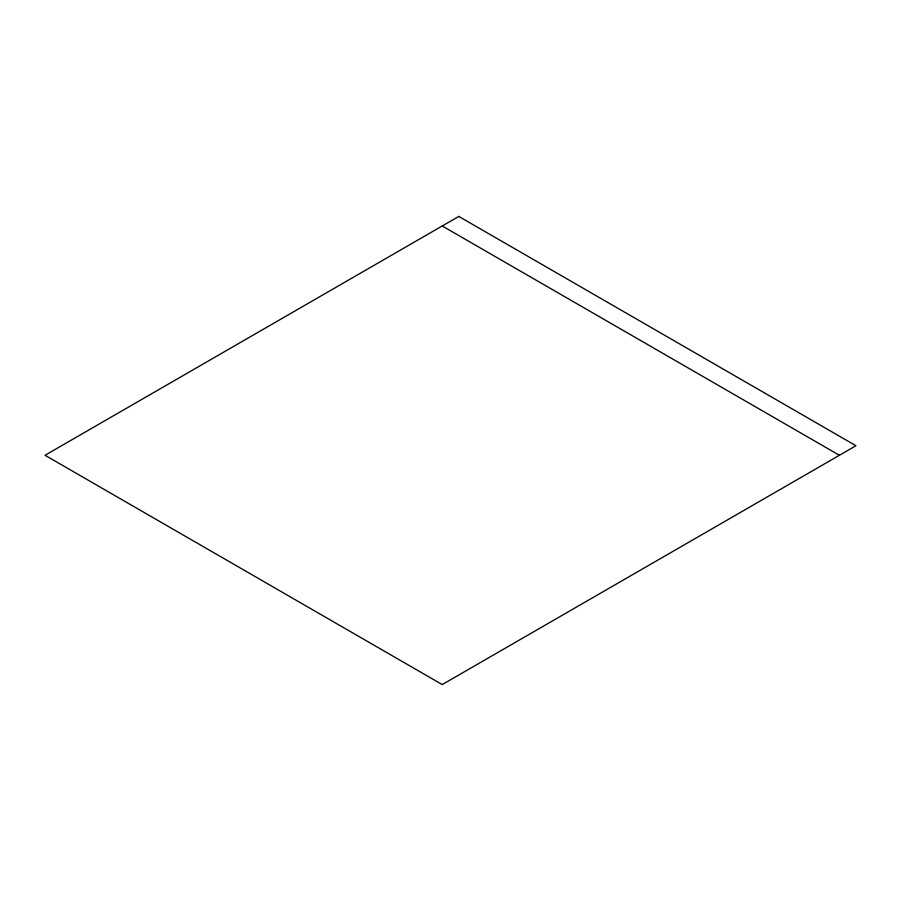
<?xml version="1.0" encoding="UTF-8"?>
<svg xmlns="http://www.w3.org/2000/svg" width="901" height="901" viewBox="0 0 901 901"><rect width="100%" height="100%" fill="white"/><g stroke="black" fill="none" stroke-linecap="round" stroke-linejoin="round"><path stroke-width="1.35" d="M442.222 225.971L839.405 455.275M458.778 216.42L45.05 455.275L442.222 684.58L855.95 445.725L458.778 216.42"/></g></svg>
